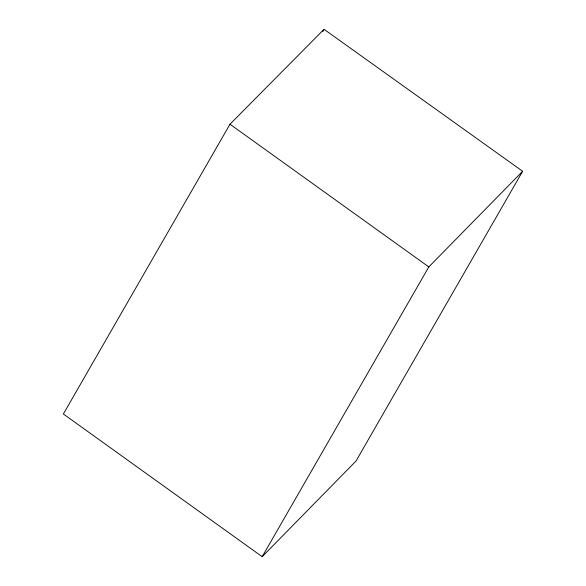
<?xml version="1.0" encoding="UTF-8"?>
<svg xmlns="http://www.w3.org/2000/svg" width="586" height="586" viewBox="0 0 586 586"><rect width="100%" height="100%" fill="white"/><g stroke="black" fill="none" stroke-linecap="round" stroke-linejoin="round"><path stroke-width="0.88" d="M229.99 124.217L63.369 413.994L262.184 556.7L356.01 461.05L522.631 171.273L324.051 29.3L229.99 124.217L428.813 266.923L522.631 171.273M322.688 31.673L323.597 30.091M262.184 556.7L428.813 266.923"/></g></svg>
